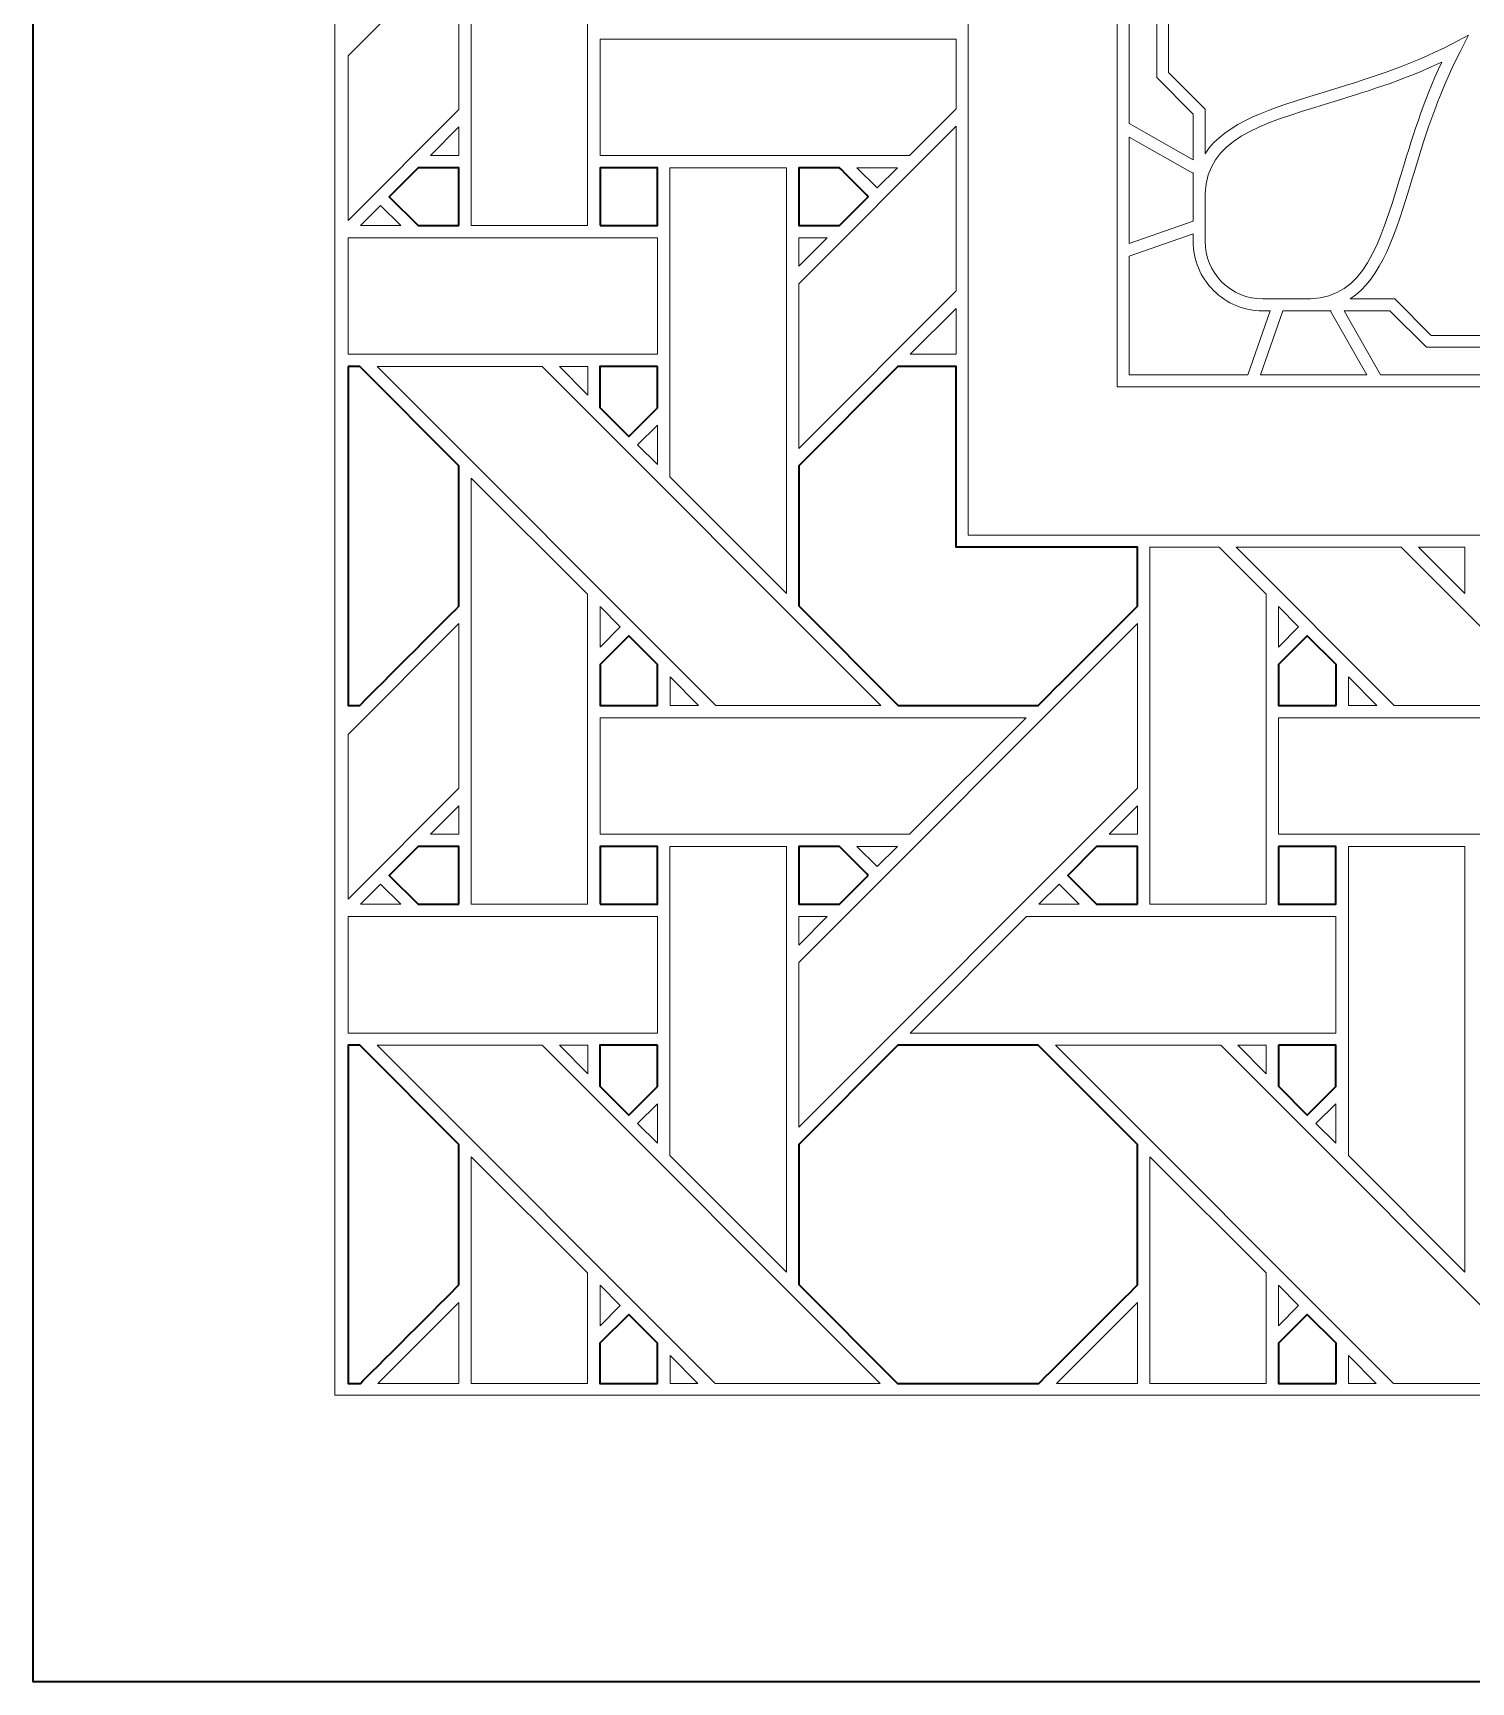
# Model space of a CAD drawing. Header units: inches. Extents: x 5.4 to 19.4, y 5.6 to 22.8.
# Drawn here: x 5.383 to 7.394, y 5.595 to 7.9 of the extents above; entities that cross this region are included whole.
import ezdxf

# ---------------------------------------------------------------- set-up
doc = ezdxf.new("R2010")
doc.units = ezdxf.units.IN
doc.header["$MEASUREMENT"] = 0
doc.layers.add('Design', color=7, linetype='Continuous', lineweight=0)

msp = doc.modelspace()

# ---------------------------------------------------------------- linework, layer by layer
at = {"layer": 'Design', "color": 1, "lineweight": 35, "true_color": 0xff0000}
for points, knots in [([(5.3829, 12.5948), (5.3829, 12.5948), (5.3829, 5.5948), (5.3829, 5.5948), (5.3829, 5.5948), (19.3829, 5.5948), (19.3829, 5.5948), (19.3829, 5.5948), (19.3829, 12.5948), (19.3829, 12.5948), (19.3829, 12.5948), (5.3829, 12.5948), (5.3829, 12.5948)], [0, 0, 0, 0, 1, 1, 1, 2, 2, 2, 3, 3, 3, 4, 4, 4, 4]), ([(5.9786, 7.6307), (5.9786, 7.6307), (5.9214, 7.6307), (5.9214, 7.6307), (5.9214, 7.6307), (5.8811, 7.6711), (5.8811, 7.6711), (5.8811, 7.6711), (5.9215, 7.7115), (5.9215, 7.7115), (5.9215, 7.7115), (5.9786, 7.7115), (5.9786, 7.7115), (5.9786, 7.7115), (5.9786, 7.6307), (5.9786, 7.6307)], [0, 0, 0, 0, 1, 1, 1, 2, 2, 2, 3, 3, 3, 4, 4, 4, 5, 5, 5, 5]), ([(6.1758, 7.6307), (6.1758, 7.6307), (6.1758, 7.7115), (6.1758, 7.7115), (6.1758, 7.7115), (6.256, 7.7115), (6.256, 7.7115), (6.256, 7.7115), (6.256, 7.6307), (6.256, 7.6307), (6.256, 7.6307), (6.1758, 7.6307), (6.1758, 7.6307)], [0, 0, 0, 0, 1, 1, 1, 2, 2, 2, 3, 3, 3, 4, 4, 4, 4]), ([(6.5107, 7.7115), (6.5158, 7.7064), (6.5466, 7.6756), (6.551, 7.6711), (6.551, 7.6711), (6.5106, 7.6307), (6.5106, 7.6307), (6.5106, 7.6307), (6.4536, 7.6307), (6.4536, 7.6307), (6.4536, 7.6307), (6.4536, 7.7115), (6.4536, 7.7115), (6.4536, 7.7115), (6.5107, 7.7115), (6.5107, 7.7115)], [0, 0, 0, 0, 1, 1, 1, 2, 2, 2, 3, 3, 3, 4, 4, 4, 5, 5, 5, 5]), ([(5.8236, 7.4336), (5.8236, 7.4336), (5.8398, 7.4336), (5.8398, 7.4336), (5.8398, 7.4336), (5.9785, 7.2949), (5.9785, 7.2949), (5.9785, 7.2949), (5.9785, 7.0987), (5.9785, 7.0987), (5.9607, 7.0807), (5.8488, 6.969), (5.8398, 6.96), (5.8398, 6.96), (5.8236, 6.96), (5.8236, 6.96), (5.8236, 6.96), (5.8236, 7.4336), (5.8236, 7.4336)], [0, 0, 0, 0, 1, 1, 1, 2, 2, 2, 3, 3, 3, 4, 4, 4, 5, 5, 5, 6, 6, 6, 6]), ([(6.256, 7.4336), (6.256, 7.4336), (6.256, 7.376), (6.256, 7.376), (6.256, 7.376), (6.2161, 7.3361), (6.2161, 7.3361), (6.2161, 7.3361), (6.1757, 7.3764), (6.1757, 7.3764), (6.1757, 7.3764), (6.1757, 7.4336), (6.1757, 7.4336), (6.1757, 7.4336), (6.256, 7.4336), (6.256, 7.4336)], [0, 0, 0, 0, 1, 1, 1, 2, 2, 2, 3, 3, 3, 4, 4, 4, 5, 5, 5, 5]), ([(6.4536, 7.0992), (6.4536, 7.0992), (6.4536, 7.2949), (6.4536, 7.2949), (6.4536, 7.2949), (6.5923, 7.4336), (6.5923, 7.4336), (6.5923, 7.4336), (6.6738, 7.4336), (6.6738, 7.4336), (6.6738, 7.4336), (6.6738, 7.1811), (6.6738, 7.1811), (6.6738, 7.1811), (6.9273, 7.1811), (6.9273, 7.1811), (6.9273, 7.1811), (6.9273, 7.0987), (6.9273, 7.0987), (6.9095, 7.0807), (6.7976, 6.969), (6.7886, 6.96), (6.7886, 6.96), (6.5929, 6.96), (6.5929, 6.96), (6.5929, 6.96), (6.4536, 7.0992), (6.4536, 7.0992)], [0, 0, 0, 0, 1, 1, 1, 2, 2, 2, 3, 3, 3, 4, 4, 4, 5, 5, 5, 6, 6, 6, 7, 7, 7, 8, 8, 8, 9, 9, 9, 9]), ([(6.2564, 6.9597), (6.2564, 6.9597), (6.1758, 6.9597), (6.1758, 6.9597), (6.1758, 6.9597), (6.1758, 7.017), (6.1758, 7.017), (6.1758, 7.017), (6.216, 7.0574), (6.216, 7.0574), (6.216, 7.0574), (6.2564, 7.017), (6.2564, 7.017), (6.2564, 7.017), (6.2564, 6.9597), (6.2564, 6.9597)], [0, 0, 0, 0, 1, 1, 1, 2, 2, 2, 3, 3, 3, 4, 4, 4, 5, 5, 5, 5]), ([(7.2051, 6.9597), (7.2051, 6.9597), (7.1245, 6.9597), (7.1245, 6.9597), (7.1245, 6.9597), (7.1245, 7.017), (7.1245, 7.017), (7.1245, 7.017), (7.1648, 7.0574), (7.1648, 7.0574), (7.1648, 7.0574), (7.2051, 7.017), (7.2051, 7.017), (7.2051, 7.017), (7.2051, 6.9597), (7.2051, 6.9597)], [0, 0, 0, 0, 1, 1, 1, 2, 2, 2, 3, 3, 3, 4, 4, 4, 5, 5, 5, 5]), ([(5.9786, 6.682), (5.9786, 6.682), (5.9214, 6.682), (5.9214, 6.682), (5.9214, 6.682), (5.881, 6.7223), (5.881, 6.7223), (5.881, 6.7223), (5.9215, 6.7628), (5.9215, 6.7628), (5.9215, 6.7628), (5.9786, 6.7628), (5.9786, 6.7628), (5.9786, 6.7628), (5.9786, 6.682), (5.9786, 6.682)], [0, 0, 0, 0, 1, 1, 1, 2, 2, 2, 3, 3, 3, 4, 4, 4, 5, 5, 5, 5]), ([(6.1758, 6.682), (6.1758, 6.682), (6.1758, 6.7627), (6.1758, 6.7627), (6.1758, 6.7627), (6.256, 6.7627), (6.256, 6.7627), (6.256, 6.7627), (6.256, 6.682), (6.256, 6.682), (6.256, 6.682), (6.1758, 6.682), (6.1758, 6.682)], [0, 0, 0, 0, 1, 1, 1, 2, 2, 2, 3, 3, 3, 4, 4, 4, 4]), ([(6.551, 6.7224), (6.551, 6.7224), (6.5106, 6.682), (6.5106, 6.682), (6.5106, 6.682), (6.4536, 6.682), (6.4536, 6.682), (6.4536, 6.682), (6.4536, 6.7627), (6.4536, 6.7627), (6.4536, 6.7627), (6.5107, 6.7627), (6.5107, 6.7627), (6.5158, 6.7576), (6.5466, 6.7268), (6.551, 6.7224)], [0, 0, 0, 0, 1, 1, 1, 2, 2, 2, 3, 3, 3, 4, 4, 4, 5, 5, 5, 5]), ([(6.9273, 6.682), (6.9273, 6.682), (6.8702, 6.682), (6.8702, 6.682), (6.8702, 6.682), (6.8298, 6.7223), (6.8298, 6.7223), (6.8298, 6.7223), (6.8702, 6.7628), (6.8702, 6.7628), (6.8702, 6.7628), (6.9273, 6.7628), (6.9273, 6.7628), (6.9273, 6.7628), (6.9273, 6.682), (6.9273, 6.682)], [0, 0, 0, 0, 1, 1, 1, 2, 2, 2, 3, 3, 3, 4, 4, 4, 5, 5, 5, 5]), ([(7.1245, 6.7627), (7.1245, 6.7627), (7.2047, 6.7627), (7.2047, 6.7627), (7.2047, 6.7627), (7.2047, 6.682), (7.2047, 6.682), (7.2047, 6.682), (7.1245, 6.682), (7.1245, 6.682), (7.1245, 6.682), (7.1245, 6.7627), (7.1245, 6.7627)], [0, 0, 0, 0, 1, 1, 1, 2, 2, 2, 3, 3, 3, 4, 4, 4, 4]), ([(5.9785, 6.1499), (5.9611, 6.1324), (5.8538, 6.0253), (5.8408, 6.0122), (5.8408, 6.0122), (5.8236, 6.0122), (5.8236, 6.0122), (5.8236, 6.0122), (5.8236, 6.4849), (5.8236, 6.4849), (5.8236, 6.4849), (5.8398, 6.4849), (5.8398, 6.4849), (5.8398, 6.4849), (5.9785, 6.3462), (5.9785, 6.3462), (5.9785, 6.3462), (5.9785, 6.1499), (5.9785, 6.1499)], [0, 0, 0, 0, 1, 1, 1, 2, 2, 2, 3, 3, 3, 4, 4, 4, 5, 5, 5, 6, 6, 6, 6]), ([(6.256, 6.4849), (6.256, 6.4849), (6.256, 6.4273), (6.256, 6.4273), (6.256, 6.4273), (6.216, 6.3873), (6.216, 6.3873), (6.216, 6.3873), (6.1757, 6.4277), (6.1757, 6.4277), (6.1757, 6.4277), (6.1757, 6.4849), (6.1757, 6.4849), (6.1757, 6.4849), (6.256, 6.4849), (6.256, 6.4849)], [0, 0, 0, 0, 1, 1, 1, 2, 2, 2, 3, 3, 3, 4, 4, 4, 5, 5, 5, 5]), ([(6.9273, 6.1499), (6.9099, 6.1324), (6.8026, 6.0253), (6.7895, 6.0122), (6.7895, 6.0122), (6.5919, 6.0122), (6.5919, 6.0122), (6.5919, 6.0122), (6.4536, 6.1505), (6.4536, 6.1505), (6.4536, 6.1505), (6.4536, 6.3462), (6.4536, 6.3462), (6.4536, 6.3462), (6.5923, 6.4849), (6.5923, 6.4849), (6.5923, 6.4849), (6.7885, 6.4849), (6.7885, 6.4849), (6.7885, 6.4849), (6.9273, 6.3462), (6.9273, 6.3462), (6.9273, 6.3462), (6.9273, 6.1499), (6.9273, 6.1499)], [0, 0, 0, 0, 1, 1, 1, 2, 2, 2, 3, 3, 3, 4, 4, 4, 5, 5, 5, 6, 6, 6, 7, 7, 7, 8, 8, 8, 8]), ([(7.1245, 6.4849), (7.1245, 6.4849), (7.2047, 6.4849), (7.2047, 6.4849), (7.2047, 6.4849), (7.2047, 6.4273), (7.2047, 6.4273), (7.2047, 6.4273), (7.1648, 6.3873), (7.1648, 6.3873), (7.1648, 6.3873), (7.1245, 6.4277), (7.1245, 6.4277), (7.1245, 6.4277), (7.1245, 6.4849), (7.1245, 6.4849)], [0, 0, 0, 0, 1, 1, 1, 2, 2, 2, 3, 3, 3, 4, 4, 4, 5, 5, 5, 5]), ([(6.2564, 6.0122), (6.2564, 6.0122), (6.1757, 6.0122), (6.1757, 6.0122), (6.1757, 6.0122), (6.1757, 6.0683), (6.1757, 6.0683), (6.1757, 6.0683), (6.216, 6.1086), (6.216, 6.1086), (6.216, 6.1086), (6.2564, 6.0683), (6.2564, 6.0683), (6.2564, 6.0683), (6.2564, 6.0122), (6.2564, 6.0122)], [0, 0, 0, 0, 1, 1, 1, 2, 2, 2, 3, 3, 3, 4, 4, 4, 5, 5, 5, 5]), ([(7.2051, 6.0122), (7.2051, 6.0122), (7.1245, 6.0122), (7.1245, 6.0122), (7.1245, 6.0122), (7.1245, 6.0683), (7.1245, 6.0683), (7.1245, 6.0683), (7.1648, 6.1086), (7.1648, 6.1086), (7.1648, 6.1086), (7.2051, 6.0683), (7.2051, 6.0683), (7.2051, 6.0683), (7.2051, 6.0122), (7.2051, 6.0122)], [0, 0, 0, 0, 1, 1, 1, 2, 2, 2, 3, 3, 3, 4, 4, 4, 5, 5, 5, 5])]:
    msp.add_open_spline(points, degree=3, knots=knots, dxfattribs=at)
at = {"layer": 'Design'}
for points, knots in [([(5.8048, 12.1938), (5.8048, 12.1938), (5.8048, 5.9957), (5.8048, 5.9957), (5.8048, 5.9957), (18.9609, 5.9957), (18.9609, 5.9957), (18.9609, 5.9957), (18.9609, 12.1938), (18.9609, 12.1938), (18.9609, 12.1938), (5.8048, 12.1938), (5.8048, 12.1938)], [0, 0, 0, 0, 1, 1, 1, 2, 2, 2, 3, 3, 3, 4, 4, 4, 4]), ([(6.6905, 7.1978), (6.6905, 7.1978), (6.6905, 10.9917), (6.6905, 10.9917), (6.6905, 10.9917), (18.0752, 10.9917), (18.0752, 10.9917), (18.0752, 10.9917), (18.0752, 7.1978), (18.0752, 7.1978), (18.0752, 7.1978), (6.6905, 7.1978), (6.6905, 7.1978)], [0, 0, 0, 0, 1, 1, 1, 2, 2, 2, 3, 3, 3, 4, 4, 4, 4]), ([(8.4806, 7.4221), (8.4806, 7.4221), (7.267, 7.4221), (7.267, 7.4221), (7.267, 7.4221), (7.2163, 7.5115), (7.2163, 7.5115), (7.2163, 7.5115), (7.2803, 7.5115), (7.2803, 7.5115), (7.2803, 7.5115), (7.3313, 7.4606), (7.3313, 7.4606), (7.3313, 7.4606), (8.3845, 7.4606), (8.3845, 7.4606), (8.3891, 7.4606), (8.3928, 7.4643), (8.3928, 7.4689), (8.3928, 7.4735), (8.3891, 7.4772), (8.3845, 7.4772), (8.3845, 7.4772), (7.9965, 7.4772), (7.9965, 7.4772), (7.8204, 7.4804), (7.7317, 7.5281), (7.6834, 7.6436), (7.6816, 7.6495), (7.6792, 7.6554), (7.6764, 7.6611), (7.6763, 7.6614), (7.6762, 7.6616), (7.6761, 7.6619), (7.6758, 7.6628), (7.6752, 7.6636), (7.6746, 7.6644), (7.6702, 7.6728), (7.6649, 7.681), (7.6582, 7.6888), (7.6278, 7.7243), (7.5889, 7.7365), (7.5513, 7.7224), (7.5177, 7.7099), (7.4926, 7.6774), (7.4929, 7.647), (7.4931, 7.6327), (7.499, 7.6065), (7.5375, 7.593), (7.5418, 7.5914), (7.5466, 7.5937), (7.5481, 7.598), (7.5497, 7.6024), (7.5474, 7.6071), (7.5431, 7.6087), (7.5213, 7.6163), (7.5098, 7.6297), (7.5096, 7.6472), (7.5094, 7.6709), (7.5298, 7.6966), (7.5571, 7.7068), (7.5752, 7.7136), (7.6106, 7.7188), (7.6455, 7.678), (7.6519, 7.6705), (7.657, 7.6628), (7.661, 7.6548), (7.6632, 7.6488), (7.6655, 7.6432), (7.6679, 7.6375), (7.6742, 7.6157), (7.6724, 7.5928), (7.662, 7.5703), (7.636, 7.5138), (7.566, 7.4772), (7.4838, 7.4772), (7.4838, 7.4772), (7.3382, 7.4772), (7.3382, 7.4772), (7.3382, 7.4772), (7.2872, 7.5282), (7.2872, 7.5282), (7.2872, 7.5282), (7.2248, 7.5282), (7.2248, 7.5282), (7.2691, 7.557), (7.2883, 7.62), (7.311, 7.6947), (7.3276, 7.7494), (7.3465, 7.8113), (7.3785, 7.8736), (7.3785, 7.8736), (7.3903, 7.8967), (7.3903, 7.8967), (7.3903, 7.8967), (7.3672, 7.8848), (7.3672, 7.8848), (7.305, 7.8528), (7.2431, 7.8339), (7.1884, 7.8173), (7.1137, 7.7946), (7.0507, 7.7754), (7.0219, 7.7312), (7.0219, 7.7312), (7.0219, 7.7935), (7.0219, 7.7935), (7.0219, 7.7935), (6.9709, 7.8445), (6.9709, 7.8445), (6.9709, 7.8445), (6.9709, 7.9901), (6.9709, 7.9901), (6.9709, 8.0723), (7.0075, 8.1423), (7.0641, 8.1683), (7.0866, 8.1787), (7.1096, 8.1805), (7.1314, 8.1741), (7.137, 8.1718), (7.1426, 8.1695), (7.1485, 8.1673), (7.1564, 8.1633), (7.1642, 8.1582), (7.1717, 8.1518), (7.2125, 8.1169), (7.2073, 8.0815), (7.2005, 8.0634), (7.1903, 8.0362), (7.1649, 8.0159), (7.1413, 8.0159), (7.1413, 8.0159), (7.1409, 8.0159), (7.1409, 8.0159), (7.1234, 8.0161), (7.11, 8.0276), (7.1024, 8.0494), (7.1008, 8.0537), (7.0961, 8.056), (7.0917, 8.0544), (7.0874, 8.0529), (7.0851, 8.0481), (7.0867, 8.0438), (7.1002, 8.0053), (7.1264, 7.9994), (7.1407, 7.9992), (7.1714, 7.999), (7.2036, 8.024), (7.2161, 8.0576), (7.2302, 8.0952), (7.218, 8.1342), (7.1825, 8.1645), (7.1747, 8.1712), (7.1664, 8.1765), (7.158, 8.181), (7.1572, 8.1816), (7.1565, 8.1821), (7.1556, 8.1824), (7.1553, 8.1825), (7.1551, 8.1826), (7.1549, 8.1827), (7.1491, 8.1855), (7.1433, 8.1879), (7.1373, 8.1897), (7.0218, 8.238), (6.9742, 8.3268), (6.9709, 8.5027), (6.9709, 8.5027), (6.9709, 8.8908), (6.9709, 8.8908), (6.9709, 8.8954), (6.9672, 8.8991), (6.9626, 8.8991), (6.958, 8.8991), (6.9543, 8.8954), (6.9543, 8.8908), (6.9543, 8.8908), (6.9543, 7.8376), (6.9543, 7.8376), (6.9543, 7.8376), (7.0052, 7.7866), (7.0052, 7.7866), (7.0052, 7.7866), (7.0052, 7.7226), (7.0052, 7.7226), (7.0052, 7.7226), (6.9158, 7.7733), (6.9158, 7.7733), (6.9158, 7.7733), (6.9158, 8.9869), (6.9158, 8.9869), (6.9158, 8.9915), (6.912, 8.9952), (6.9074, 8.9952), (6.9028, 8.9952), (6.8991, 8.9915), (6.8991, 8.9869), (6.8991, 8.9869), (6.8991, 7.4054), (6.8991, 7.4054), (6.8991, 7.4054), (8.4806, 7.4054), (8.4806, 7.4054), (8.4852, 7.4054), (8.4889, 7.4091), (8.4889, 7.4137), (8.4889, 7.4183), (8.4852, 7.4221), (8.4806, 7.4221)], [0, 0, 0, 0, 1, 1, 1, 2, 2, 2, 3, 3, 3, 4, 4, 4, 5, 5, 5, 6, 6, 6, 7, 7, 7, 8, 8, 8, 9, 9, 9, 10, 10, 10, 11, 11, 11, 12, 12, 12, 13, 13, 13, 14, 14, 14, 15, 15, 15, 16, 16, 16, 17, 17, 17, 18, 18, 18, 19, 19, 19, 20, 20, 20, 21, 21, 21, 22, 22, 22, 23, 23, 23, 24, 24, 24, 25, 25, 25, 26, 26, 26, 27, 27, 27, 28, 28, 28, 29, 29, 29, 30, 30, 30, 31, 31, 31, 32, 32, 32, 33, 33, 33, 34, 34, 34, 35, 35, 35, 36, 36, 36, 37, 37, 37, 38, 38, 38, 39, 39, 39, 40, 40, 40, 41, 41, 41, 42, 42, 42, 43, 43, 43, 44, 44, 44, 45, 45, 45, 46, 46, 46, 47, 47, 47, 48, 48, 48, 49, 49, 49, 50, 50, 50, 51, 51, 51, 52, 52, 52, 53, 53, 53, 54, 54, 54, 55, 55, 55, 56, 56, 56, 57, 57, 57, 58, 58, 58, 59, 59, 59, 60, 60, 60, 61, 61, 61, 62, 62, 62, 63, 63, 63, 64, 64, 64, 65, 65, 65, 66, 66, 66, 67, 67, 67, 68, 68, 68, 69, 69, 69, 69]), ([(6.1585, 8.0644), (6.1585, 8.0644), (6.1585, 7.6307), (6.1585, 7.6307), (6.1585, 7.6307), (5.9957, 7.6307), (5.9957, 7.6307), (5.9957, 7.6307), (5.9957, 8.2265), (5.9957, 8.2265), (5.9957, 8.2265), (6.1585, 8.0644), (6.1585, 8.0644)], [0, 0, 0, 0, 1, 1, 1, 2, 2, 2, 3, 3, 3, 4, 4, 4, 4]), ([(5.8236, 7.868), (5.8236, 7.868), (5.9786, 8.023), (5.9786, 8.023), (5.9786, 8.023), (5.9786, 7.7929), (5.9786, 7.7929), (5.9786, 7.7929), (5.8236, 7.638), (5.8236, 7.638), (5.8236, 7.638), (5.8236, 7.868), (5.8236, 7.868)], [0, 0, 0, 0, 1, 1, 1, 2, 2, 2, 3, 3, 3, 4, 4, 4, 4]), ([(6.1758, 7.7288), (6.1758, 7.7288), (6.1758, 7.8915), (6.1758, 7.8915), (6.1758, 7.8915), (6.6738, 7.8915), (6.6738, 7.8915), (6.6738, 7.8915), (6.6738, 7.7938), (6.6738, 7.7938), (6.6738, 7.7938), (6.6088, 7.7288), (6.6088, 7.7288), (6.6088, 7.7288), (6.1758, 7.7288), (6.1758, 7.7288)], [0, 0, 0, 0, 1, 1, 1, 2, 2, 2, 3, 3, 3, 4, 4, 4, 5, 5, 5, 5]), ([(7.0219, 7.6759), (7.0256, 7.7504), (7.0959, 7.7718), (7.1933, 7.8014), (7.2422, 7.8163), (7.2969, 7.8329), (7.3528, 7.8591), (7.3266, 7.8032), (7.31, 7.7485), (7.2951, 7.6996), (7.2654, 7.6022), (7.244, 7.5318), (7.1695, 7.5282), (7.1695, 7.5282), (7.1025, 7.5282), (7.1025, 7.5282), (7.081, 7.5282), (7.0607, 7.5366), (7.0455, 7.5518), (7.0303, 7.567), (7.0219, 7.5872), (7.0219, 7.6088), (7.0219, 7.6088), (7.0219, 7.6759), (7.0219, 7.6759)], [0, 0, 0, 0, 1, 1, 1, 2, 2, 2, 3, 3, 3, 4, 4, 4, 5, 5, 5, 6, 6, 6, 7, 7, 7, 8, 8, 8, 8]), ([(5.9389, 7.7288), (5.9389, 7.7288), (5.9786, 7.7686), (5.9786, 7.7686), (5.9786, 7.7686), (5.9786, 7.7288), (5.9786, 7.7288), (5.9786, 7.7288), (5.9389, 7.7288), (5.9389, 7.7288)], [0, 0, 0, 0, 1, 1, 1, 2, 2, 2, 3, 3, 3, 3]), ([(6.4537, 7.3193), (6.4537, 7.3193), (6.4537, 7.5494), (6.4537, 7.5494), (6.4537, 7.5494), (6.6738, 7.7695), (6.6738, 7.7695), (6.6738, 7.7695), (6.6738, 7.5394), (6.6738, 7.5394), (6.6738, 7.5394), (6.4537, 7.3193), (6.4537, 7.3193)], [0, 0, 0, 0, 1, 1, 1, 2, 2, 2, 3, 3, 3, 4, 4, 4, 4]), ([(6.9158, 7.7542), (6.9158, 7.7542), (7.0047, 7.7038), (7.0047, 7.7038), (7.0047, 7.7038), (7.0052, 7.7047), (7.0052, 7.7047), (7.0052, 7.7047), (7.0052, 7.6367), (7.0052, 7.6367), (7.0052, 7.6367), (6.9158, 7.6056), (6.9158, 7.6056), (6.9158, 7.6056), (6.9158, 7.7542), (6.9158, 7.7542)], [0, 0, 0, 0, 1, 1, 1, 2, 2, 2, 3, 3, 3, 4, 4, 4, 5, 5, 5, 5]), ([(5.8811, 7.6711), (5.8811, 7.6711), (5.9215, 7.7115), (5.9215, 7.7115), (5.9215, 7.7115), (5.9786, 7.7115), (5.9786, 7.7115), (5.9786, 7.7115), (5.9786, 7.6307), (5.9786, 7.6307), (5.9786, 7.6307), (5.9214, 7.6307), (5.9214, 7.6307), (5.9214, 7.6307), (5.8811, 7.6711), (5.8811, 7.6711)], [0, 0, 0, 0, 1, 1, 1, 2, 2, 2, 3, 3, 3, 4, 4, 4, 5, 5, 5, 5]), ([(6.1758, 7.7115), (6.1758, 7.7115), (6.256, 7.7115), (6.256, 7.7115), (6.256, 7.7115), (6.256, 7.6307), (6.256, 7.6307), (6.256, 7.6307), (6.1758, 7.6307), (6.1758, 7.6307), (6.1758, 7.6307), (6.1758, 7.7115), (6.1758, 7.7115)], [0, 0, 0, 0, 1, 1, 1, 2, 2, 2, 3, 3, 3, 4, 4, 4, 4]), ([(6.2736, 7.7115), (6.2736, 7.7115), (6.4365, 7.7115), (6.4365, 7.7115), (6.4365, 7.7115), (6.4365, 7.1164), (6.4365, 7.1164), (6.4365, 7.1164), (6.2736, 7.2793), (6.2736, 7.2793), (6.2736, 7.2793), (6.2736, 7.7115), (6.2736, 7.7115)], [0, 0, 0, 0, 1, 1, 1, 2, 2, 2, 3, 3, 3, 4, 4, 4, 4]), ([(6.551, 7.6711), (6.551, 7.6711), (6.5106, 7.6307), (6.5106, 7.6307), (6.5106, 7.6307), (6.4536, 7.6307), (6.4536, 7.6307), (6.4536, 7.6307), (6.4536, 7.7115), (6.4536, 7.7115), (6.4536, 7.7115), (6.5107, 7.7115), (6.5107, 7.7115), (6.5159, 7.7063), (6.5467, 7.6754), (6.551, 7.6711)], [0, 0, 0, 0, 1, 1, 1, 2, 2, 2, 3, 3, 3, 4, 4, 4, 5, 5, 5, 5]), ([(6.5633, 7.6833), (6.5633, 7.6833), (6.5351, 7.7115), (6.5351, 7.7115), (6.5351, 7.7115), (6.5916, 7.7115), (6.5916, 7.7115), (6.5916, 7.7115), (6.5633, 7.6833), (6.5633, 7.6833)], [0, 0, 0, 0, 1, 1, 1, 2, 2, 2, 3, 3, 3, 3]), ([(5.8973, 7.6307), (5.8973, 7.6307), (5.8408, 7.6307), (5.8408, 7.6307), (5.8408, 7.6307), (5.869, 7.659), (5.869, 7.659), (5.869, 7.659), (5.8973, 7.6307), (5.8973, 7.6307)], [0, 0, 0, 0, 1, 1, 1, 2, 2, 2, 3, 3, 3, 3]), ([(5.8236, 7.6136), (5.8236, 7.6136), (6.2561, 7.6136), (6.2561, 7.6136), (6.2561, 7.6136), (6.2561, 7.4508), (6.2561, 7.4508), (6.2561, 7.4508), (5.8236, 7.4508), (5.8236, 7.4508), (5.8236, 7.4508), (5.8236, 7.6136), (5.8236, 7.6136)], [0, 0, 0, 0, 1, 1, 1, 2, 2, 2, 3, 3, 3, 4, 4, 4, 4]), ([(6.4537, 7.5738), (6.4537, 7.5738), (6.4537, 7.6136), (6.4537, 7.6136), (6.4537, 7.6136), (6.4935, 7.6136), (6.4935, 7.6136), (6.4935, 7.6136), (6.4537, 7.5738), (6.4537, 7.5738)], [0, 0, 0, 0, 1, 1, 1, 2, 2, 2, 3, 3, 3, 3]), ([(6.9158, 7.4221), (6.9158, 7.4221), (6.9158, 7.588), (6.9158, 7.588), (6.9158, 7.588), (7.0052, 7.619), (7.0052, 7.619), (7.0052, 7.619), (7.0052, 7.6088), (7.0052, 7.6088), (7.0052, 7.5828), (7.0153, 7.5584), (7.0337, 7.54), (7.0521, 7.5216), (7.0765, 7.5115), (7.1025, 7.5115), (7.1025, 7.5115), (7.1127, 7.5115), (7.1127, 7.5115), (7.1127, 7.5115), (7.0817, 7.4221), (7.0817, 7.4221), (7.0817, 7.4221), (6.9158, 7.4221), (6.9158, 7.4221)], [0, 0, 0, 0, 1, 1, 1, 2, 2, 2, 3, 3, 3, 4, 4, 4, 5, 5, 5, 6, 6, 6, 7, 7, 7, 8, 8, 8, 8]), ([(6.6738, 7.515), (6.6738, 7.515), (6.6738, 7.4508), (6.6738, 7.4508), (6.6738, 7.4508), (6.6095, 7.4508), (6.6095, 7.4508), (6.6095, 7.4508), (6.6738, 7.515), (6.6738, 7.515)], [0, 0, 0, 0, 1, 1, 1, 2, 2, 2, 3, 3, 3, 3]), ([(7.0993, 7.4221), (7.0993, 7.4221), (7.1304, 7.5115), (7.1304, 7.5115), (7.1304, 7.5115), (7.1984, 7.5115), (7.1984, 7.5115), (7.1984, 7.5115), (7.1975, 7.511), (7.1975, 7.511), (7.1975, 7.511), (7.2479, 7.4221), (7.2479, 7.4221), (7.2479, 7.4221), (7.0993, 7.4221), (7.0993, 7.4221)], [0, 0, 0, 0, 1, 1, 1, 2, 2, 2, 3, 3, 3, 4, 4, 4, 5, 5, 5, 5]), ([(5.8236, 7.4336), (5.8236, 7.4336), (5.8398, 7.4336), (5.8398, 7.4336), (5.8398, 7.4336), (5.9785, 7.2949), (5.9785, 7.2949), (5.9785, 7.2949), (5.9785, 7.0987), (5.9785, 7.0987), (5.9603, 7.0803), (5.8485, 6.9687), (5.8398, 6.96), (5.8398, 6.96), (5.8236, 6.96), (5.8236, 6.96), (5.8236, 6.96), (5.8236, 7.4336), (5.8236, 7.4336)], [0, 0, 0, 0, 1, 1, 1, 2, 2, 2, 3, 3, 3, 4, 4, 4, 5, 5, 5, 6, 6, 6, 6]), ([(5.8641, 7.4336), (5.8641, 7.4336), (6.095, 7.4336), (6.095, 7.4336), (6.095, 7.4336), (6.5687, 6.96), (6.5687, 6.96), (6.5687, 6.96), (6.3376, 6.96), (6.3376, 6.96), (6.3376, 6.96), (5.8641, 7.4336), (5.8641, 7.4336)], [0, 0, 0, 0, 1, 1, 1, 2, 2, 2, 3, 3, 3, 4, 4, 4, 4]), ([(6.1192, 7.4336), (6.1192, 7.4336), (6.1586, 7.4336), (6.1586, 7.4336), (6.1586, 7.4336), (6.1586, 7.3938), (6.1586, 7.3938), (6.1586, 7.3938), (6.1192, 7.4336), (6.1192, 7.4336)], [0, 0, 0, 0, 1, 1, 1, 2, 2, 2, 3, 3, 3, 3]), ([(6.256, 7.376), (6.256, 7.376), (6.2161, 7.3361), (6.2161, 7.3361), (6.2161, 7.3361), (6.1757, 7.3764), (6.1757, 7.3764), (6.1757, 7.3764), (6.1757, 7.4336), (6.1757, 7.4336), (6.1757, 7.4336), (6.256, 7.4336), (6.256, 7.4336), (6.256, 7.4336), (6.256, 7.376), (6.256, 7.376)], [0, 0, 0, 0, 1, 1, 1, 2, 2, 2, 3, 3, 3, 4, 4, 4, 5, 5, 5, 5]), ([(6.5923, 7.4336), (6.5923, 7.4336), (6.6738, 7.4336), (6.6738, 7.4336), (6.6738, 7.4336), (6.6738, 7.1811), (6.6738, 7.1811), (6.6738, 7.1811), (6.9273, 7.1811), (6.9273, 7.1811), (6.9273, 7.1811), (6.9273, 7.0987), (6.9273, 7.0987), (6.9095, 7.0808), (6.7976, 6.969), (6.7886, 6.96), (6.7886, 6.96), (6.5929, 6.96), (6.5929, 6.96), (6.5929, 6.96), (6.4536, 7.0992), (6.4536, 7.0992), (6.4536, 7.0992), (6.4536, 7.2949), (6.4536, 7.2949), (6.4536, 7.2949), (6.5923, 7.4336), (6.5923, 7.4336)], [0, 0, 0, 0, 1, 1, 1, 2, 2, 2, 3, 3, 3, 4, 4, 4, 5, 5, 5, 6, 6, 6, 7, 7, 7, 8, 8, 8, 9, 9, 9, 9]), ([(6.2561, 7.3518), (6.2561, 7.3518), (6.2561, 7.2966), (6.2561, 7.2966), (6.2561, 7.2966), (6.2283, 7.324), (6.2283, 7.324), (6.2283, 7.324), (6.2561, 7.3518), (6.2561, 7.3518)], [0, 0, 0, 0, 1, 1, 1, 2, 2, 2, 3, 3, 3, 3]), ([(6.1585, 7.1157), (6.1585, 7.1157), (6.1585, 6.682), (6.1585, 6.682), (6.1585, 6.682), (5.9957, 6.682), (5.9957, 6.682), (5.9957, 6.682), (5.9957, 7.2778), (5.9957, 7.2778), (5.9957, 7.2778), (6.1585, 7.1157), (6.1585, 7.1157)], [0, 0, 0, 0, 1, 1, 1, 2, 2, 2, 3, 3, 3, 4, 4, 4, 4]), ([(7.1072, 7.1157), (7.1072, 7.1157), (7.1072, 6.682), (7.1072, 6.682), (7.1072, 6.682), (6.9445, 6.682), (6.9445, 6.682), (6.9445, 6.682), (6.9445, 7.1811), (6.9445, 7.1811), (6.9445, 7.1811), (7.0415, 7.1811), (7.0415, 7.1811), (7.0415, 7.1811), (7.1072, 7.1157), (7.1072, 7.1157)], [0, 0, 0, 0, 1, 1, 1, 2, 2, 2, 3, 3, 3, 4, 4, 4, 5, 5, 5, 5]), ([(7.0653, 7.1811), (7.0653, 7.1811), (7.2963, 7.1811), (7.2963, 7.1811), (7.2963, 7.1811), (7.5174, 6.96), (7.5174, 6.96), (7.5174, 6.96), (7.2864, 6.96), (7.2864, 6.96), (7.2864, 6.96), (7.0653, 7.1811), (7.0653, 7.1811)], [0, 0, 0, 0, 1, 1, 1, 2, 2, 2, 3, 3, 3, 4, 4, 4, 4]), ([(7.3205, 7.1811), (7.3205, 7.1811), (7.3853, 7.1811), (7.3853, 7.1811), (7.3853, 7.1811), (7.3853, 7.1164), (7.3853, 7.1164), (7.3853, 7.1164), (7.3205, 7.1811), (7.3205, 7.1811)], [0, 0, 0, 0, 1, 1, 1, 2, 2, 2, 3, 3, 3, 3]), ([(6.204, 7.0696), (6.204, 7.0696), (6.1758, 7.0414), (6.1758, 7.0414), (6.1758, 7.0414), (6.1758, 7.0982), (6.1758, 7.0982), (6.1758, 7.0982), (6.204, 7.0696), (6.204, 7.0696)], [0, 0, 0, 0, 1, 1, 1, 2, 2, 2, 3, 3, 3, 3]), ([(7.1246, 7.0414), (7.1246, 7.0414), (7.1246, 7.0982), (7.1246, 7.0982), (7.1246, 7.0982), (7.1527, 7.0696), (7.1527, 7.0696), (7.1527, 7.0696), (7.1246, 7.0414), (7.1246, 7.0414)], [0, 0, 0, 0, 1, 1, 1, 2, 2, 2, 3, 3, 3, 3]), ([(5.8236, 6.9193), (5.8236, 6.9193), (5.9786, 7.0743), (5.9786, 7.0743), (5.9786, 7.0743), (5.9786, 6.8442), (5.9786, 6.8442), (5.9786, 6.8442), (5.8236, 6.6892), (5.8236, 6.6892), (5.8236, 6.6892), (5.8236, 6.9193), (5.8236, 6.9193)], [0, 0, 0, 0, 1, 1, 1, 2, 2, 2, 3, 3, 3, 4, 4, 4, 4]), ([(6.1758, 7.017), (6.1758, 7.017), (6.2162, 7.0574), (6.2162, 7.0574), (6.2162, 7.0574), (6.2564, 7.017), (6.2564, 7.017), (6.2564, 7.017), (6.2564, 6.9597), (6.2564, 6.9597), (6.2564, 6.9597), (6.1758, 6.9597), (6.1758, 6.9597), (6.1758, 6.9597), (6.1758, 7.017), (6.1758, 7.017)], [0, 0, 0, 0, 1, 1, 1, 2, 2, 2, 3, 3, 3, 4, 4, 4, 5, 5, 5, 5]), ([(6.4537, 6.6007), (6.4537, 6.6007), (6.9273, 7.0743), (6.9273, 7.0743), (6.9273, 7.0743), (6.9273, 6.8442), (6.9273, 6.8442), (6.9273, 6.8442), (6.4537, 6.3706), (6.4537, 6.3706), (6.4537, 6.3706), (6.4537, 6.6007), (6.4537, 6.6007)], [0, 0, 0, 0, 1, 1, 1, 2, 2, 2, 3, 3, 3, 4, 4, 4, 4]), ([(7.1648, 7.0574), (7.1648, 7.0574), (7.2051, 7.017), (7.2051, 7.017), (7.2051, 7.017), (7.2051, 6.9597), (7.2051, 6.9597), (7.2051, 6.9597), (7.1245, 6.9597), (7.1245, 6.9597), (7.1245, 6.9597), (7.1245, 7.017), (7.1245, 7.017), (7.1245, 7.017), (7.1648, 7.0574), (7.1648, 7.0574)], [0, 0, 0, 0, 1, 1, 1, 2, 2, 2, 3, 3, 3, 4, 4, 4, 5, 5, 5, 5]), ([(6.3134, 6.96), (6.3134, 6.96), (6.2737, 6.96), (6.2737, 6.96), (6.2737, 6.96), (6.2737, 6.9998), (6.2737, 6.9998), (6.2737, 6.9998), (6.3134, 6.96), (6.3134, 6.96)], [0, 0, 0, 0, 1, 1, 1, 2, 2, 2, 3, 3, 3, 3]), ([(7.2622, 6.96), (7.2622, 6.96), (7.2225, 6.96), (7.2225, 6.96), (7.2225, 6.96), (7.2225, 6.9998), (7.2225, 6.9998), (7.2225, 6.9998), (7.2622, 6.96), (7.2622, 6.96)], [0, 0, 0, 0, 1, 1, 1, 2, 2, 2, 3, 3, 3, 3]), ([(6.1758, 6.78), (6.1758, 6.78), (6.1758, 6.9427), (6.1758, 6.9427), (6.1758, 6.9427), (6.7715, 6.9427), (6.7715, 6.9427), (6.7715, 6.9427), (6.6088, 6.78), (6.6088, 6.78), (6.6088, 6.78), (6.1758, 6.78), (6.1758, 6.78)], [0, 0, 0, 0, 1, 1, 1, 2, 2, 2, 3, 3, 3, 4, 4, 4, 4]), ([(7.1246, 6.78), (7.1246, 6.78), (7.1246, 6.9427), (7.1246, 6.9427), (7.1246, 6.9427), (7.7203, 6.9427), (7.7203, 6.9427), (7.7203, 6.9427), (7.5575, 6.78), (7.5575, 6.78), (7.5575, 6.78), (7.1246, 6.78), (7.1246, 6.78)], [0, 0, 0, 0, 1, 1, 1, 2, 2, 2, 3, 3, 3, 4, 4, 4, 4]), ([(5.9388, 6.7801), (5.9388, 6.7801), (5.9786, 6.8198), (5.9786, 6.8198), (5.9786, 6.8198), (5.9786, 6.7801), (5.9786, 6.7801), (5.9786, 6.7801), (5.9388, 6.7801), (5.9388, 6.7801)], [0, 0, 0, 0, 1, 1, 1, 2, 2, 2, 3, 3, 3, 3]), ([(6.8876, 6.7801), (6.8876, 6.7801), (6.9273, 6.8198), (6.9273, 6.8198), (6.9273, 6.8198), (6.9273, 6.7801), (6.9273, 6.7801), (6.9273, 6.7801), (6.8876, 6.7801), (6.8876, 6.7801)], [0, 0, 0, 0, 1, 1, 1, 2, 2, 2, 3, 3, 3, 3]), ([(5.8811, 6.7224), (5.8811, 6.7224), (5.9215, 6.7628), (5.9215, 6.7628), (5.9215, 6.7628), (5.9786, 6.7628), (5.9786, 6.7628), (5.9786, 6.7628), (5.9786, 6.682), (5.9786, 6.682), (5.9786, 6.682), (5.9214, 6.682), (5.9214, 6.682), (5.9214, 6.682), (5.8811, 6.7224), (5.8811, 6.7224)], [0, 0, 0, 0, 1, 1, 1, 2, 2, 2, 3, 3, 3, 4, 4, 4, 5, 5, 5, 5]), ([(6.1758, 6.7627), (6.1758, 6.7627), (6.256, 6.7627), (6.256, 6.7627), (6.256, 6.7627), (6.256, 6.682), (6.256, 6.682), (6.256, 6.682), (6.1758, 6.682), (6.1758, 6.682), (6.1758, 6.682), (6.1758, 6.7627), (6.1758, 6.7627)], [0, 0, 0, 0, 1, 1, 1, 2, 2, 2, 3, 3, 3, 4, 4, 4, 4]), ([(6.4365, 6.7628), (6.4365, 6.7628), (6.4365, 6.1677), (6.4365, 6.1677), (6.4365, 6.1677), (6.2736, 6.3306), (6.2736, 6.3306), (6.2736, 6.3306), (6.2736, 6.7628), (6.2736, 6.7628), (6.2736, 6.7628), (6.4365, 6.7628), (6.4365, 6.7628)], [0, 0, 0, 0, 1, 1, 1, 2, 2, 2, 3, 3, 3, 4, 4, 4, 4]), ([(6.4536, 6.7627), (6.4536, 6.7627), (6.5107, 6.7627), (6.5107, 6.7627), (6.5159, 6.7575), (6.5467, 6.7267), (6.551, 6.7224), (6.551, 6.7224), (6.5106, 6.682), (6.5106, 6.682), (6.5106, 6.682), (6.4536, 6.682), (6.4536, 6.682), (6.4536, 6.682), (6.4536, 6.7627), (6.4536, 6.7627)], [0, 0, 0, 0, 1, 1, 1, 2, 2, 2, 3, 3, 3, 4, 4, 4, 5, 5, 5, 5]), ([(6.5916, 6.7628), (6.5916, 6.7628), (6.5633, 6.7346), (6.5633, 6.7346), (6.5633, 6.7346), (6.5351, 6.7628), (6.5351, 6.7628), (6.5351, 6.7628), (6.5916, 6.7628), (6.5916, 6.7628)], [0, 0, 0, 0, 1, 1, 1, 2, 2, 2, 3, 3, 3, 3]), ([(6.8298, 6.7223), (6.8298, 6.7223), (6.8702, 6.7628), (6.8702, 6.7628), (6.8702, 6.7628), (6.9273, 6.7628), (6.9273, 6.7628), (6.9273, 6.7628), (6.9273, 6.682), (6.9273, 6.682), (6.9273, 6.682), (6.8702, 6.682), (6.8702, 6.682), (6.8702, 6.682), (6.8298, 6.7223), (6.8298, 6.7223)], [0, 0, 0, 0, 1, 1, 1, 2, 2, 2, 3, 3, 3, 4, 4, 4, 5, 5, 5, 5]), ([(7.2047, 6.7627), (7.2047, 6.7627), (7.2047, 6.682), (7.2047, 6.682), (7.2047, 6.682), (7.1245, 6.682), (7.1245, 6.682), (7.1245, 6.682), (7.1245, 6.7627), (7.1245, 6.7627), (7.1245, 6.7627), (7.2047, 6.7627), (7.2047, 6.7627)], [0, 0, 0, 0, 1, 1, 1, 2, 2, 2, 3, 3, 3, 4, 4, 4, 4]), ([(7.3853, 6.7628), (7.3853, 6.7628), (7.3853, 6.1677), (7.3853, 6.1677), (7.3853, 6.1677), (7.2223, 6.3306), (7.2223, 6.3306), (7.2223, 6.3306), (7.2223, 6.7628), (7.2223, 6.7628), (7.2223, 6.7628), (7.3853, 6.7628), (7.3853, 6.7628)], [0, 0, 0, 0, 1, 1, 1, 2, 2, 2, 3, 3, 3, 4, 4, 4, 4]), ([(5.8973, 6.682), (5.8973, 6.682), (5.8408, 6.682), (5.8408, 6.682), (5.8408, 6.682), (5.869, 6.7102), (5.869, 6.7102), (5.869, 6.7102), (5.8973, 6.682), (5.8973, 6.682)], [0, 0, 0, 0, 1, 1, 1, 2, 2, 2, 3, 3, 3, 3]), ([(6.846, 6.682), (6.846, 6.682), (6.7895, 6.682), (6.7895, 6.682), (6.7895, 6.682), (6.8178, 6.7102), (6.8178, 6.7102), (6.8178, 6.7102), (6.846, 6.682), (6.846, 6.682)], [0, 0, 0, 0, 1, 1, 1, 2, 2, 2, 3, 3, 3, 3]), ([(5.8236, 6.6648), (5.8236, 6.6648), (6.2561, 6.6648), (6.2561, 6.6648), (6.2561, 6.6648), (6.2561, 6.502), (6.2561, 6.502), (6.2561, 6.502), (5.8236, 6.502), (5.8236, 6.502), (5.8236, 6.502), (5.8236, 6.6648), (5.8236, 6.6648)], [0, 0, 0, 0, 1, 1, 1, 2, 2, 2, 3, 3, 3, 4, 4, 4, 4]), ([(6.4935, 6.6649), (6.4935, 6.6649), (6.4537, 6.625), (6.4537, 6.625), (6.4537, 6.625), (6.4537, 6.6649), (6.4537, 6.6649), (6.4537, 6.6649), (6.4935, 6.6649), (6.4935, 6.6649)], [0, 0, 0, 0, 1, 1, 1, 2, 2, 2, 3, 3, 3, 3]), ([(6.6095, 6.502), (6.6095, 6.502), (6.7724, 6.6648), (6.7724, 6.6648), (6.7724, 6.6648), (7.2048, 6.6648), (7.2048, 6.6648), (7.2048, 6.6648), (7.2048, 6.502), (7.2048, 6.502), (7.2048, 6.502), (6.6095, 6.502), (6.6095, 6.502)], [0, 0, 0, 0, 1, 1, 1, 2, 2, 2, 3, 3, 3, 4, 4, 4, 4]), ([(5.8236, 6.0122), (5.8236, 6.0122), (5.8236, 6.4849), (5.8236, 6.4849), (5.8236, 6.4849), (5.8398, 6.4849), (5.8398, 6.4849), (5.8398, 6.4849), (5.9785, 6.3462), (5.9785, 6.3462), (5.9785, 6.3462), (5.9785, 6.1499), (5.9785, 6.1499), (5.9607, 6.132), (5.8536, 6.0251), (5.8408, 6.0122), (5.8408, 6.0122), (5.8236, 6.0122), (5.8236, 6.0122)], [0, 0, 0, 0, 1, 1, 1, 2, 2, 2, 3, 3, 3, 4, 4, 4, 5, 5, 5, 6, 6, 6, 6]), ([(6.3367, 6.0122), (6.3367, 6.0122), (5.8641, 6.4849), (5.8641, 6.4849), (5.8641, 6.4849), (6.095, 6.4849), (6.095, 6.4849), (6.095, 6.4849), (6.5677, 6.0122), (6.5677, 6.0122), (6.5677, 6.0122), (6.3367, 6.0122), (6.3367, 6.0122)], [0, 0, 0, 0, 1, 1, 1, 2, 2, 2, 3, 3, 3, 4, 4, 4, 4]), ([(6.1586, 6.4849), (6.1586, 6.4849), (6.1586, 6.4451), (6.1586, 6.4451), (6.1586, 6.4451), (6.1192, 6.4849), (6.1192, 6.4849), (6.1192, 6.4849), (6.1586, 6.4849), (6.1586, 6.4849)], [0, 0, 0, 0, 1, 1, 1, 2, 2, 2, 3, 3, 3, 3]), ([(6.2161, 6.3874), (6.2161, 6.3874), (6.1757, 6.4277), (6.1757, 6.4277), (6.1757, 6.4277), (6.1757, 6.4849), (6.1757, 6.4849), (6.1757, 6.4849), (6.256, 6.4849), (6.256, 6.4849), (6.256, 6.4849), (6.256, 6.4273), (6.256, 6.4273), (6.256, 6.4273), (6.2161, 6.3874), (6.2161, 6.3874)], [0, 0, 0, 0, 1, 1, 1, 2, 2, 2, 3, 3, 3, 4, 4, 4, 5, 5, 5, 5]), ([(6.5919, 6.0122), (6.5919, 6.0122), (6.4536, 6.1505), (6.4536, 6.1505), (6.4536, 6.1505), (6.4536, 6.3462), (6.4536, 6.3462), (6.4536, 6.3462), (6.5923, 6.4849), (6.5923, 6.4849), (6.5923, 6.4849), (6.7885, 6.4849), (6.7885, 6.4849), (6.7885, 6.4849), (6.9273, 6.3462), (6.9273, 6.3462), (6.9273, 6.3462), (6.9273, 6.1499), (6.9273, 6.1499), (6.9096, 6.1321), (6.8024, 6.0251), (6.7895, 6.0122), (6.7895, 6.0122), (6.5919, 6.0122), (6.5919, 6.0122)], [0, 0, 0, 0, 1, 1, 1, 2, 2, 2, 3, 3, 3, 4, 4, 4, 5, 5, 5, 6, 6, 6, 7, 7, 7, 8, 8, 8, 8]), ([(7.2854, 6.0122), (7.2854, 6.0122), (6.8128, 6.4849), (6.8128, 6.4849), (6.8128, 6.4849), (7.0438, 6.4849), (7.0438, 6.4849), (7.0438, 6.4849), (7.5164, 6.0122), (7.5164, 6.0122), (7.5164, 6.0122), (7.2854, 6.0122), (7.2854, 6.0122)], [0, 0, 0, 0, 1, 1, 1, 2, 2, 2, 3, 3, 3, 4, 4, 4, 4]), ([(7.1073, 6.4849), (7.1073, 6.4849), (7.1073, 6.4451), (7.1073, 6.4451), (7.1073, 6.4451), (7.0679, 6.4849), (7.0679, 6.4849), (7.0679, 6.4849), (7.1073, 6.4849), (7.1073, 6.4849)], [0, 0, 0, 0, 1, 1, 1, 2, 2, 2, 3, 3, 3, 3]), ([(7.1648, 6.3873), (7.1648, 6.3873), (7.1245, 6.4277), (7.1245, 6.4277), (7.1245, 6.4277), (7.1245, 6.4849), (7.1245, 6.4849), (7.1245, 6.4849), (7.2047, 6.4849), (7.2047, 6.4849), (7.2047, 6.4849), (7.2047, 6.4273), (7.2047, 6.4273), (7.2047, 6.4273), (7.1648, 6.3873), (7.1648, 6.3873)], [0, 0, 0, 0, 1, 1, 1, 2, 2, 2, 3, 3, 3, 4, 4, 4, 5, 5, 5, 5]), ([(6.2561, 6.4031), (6.2561, 6.4031), (6.2561, 6.3479), (6.2561, 6.3479), (6.2561, 6.3479), (6.2283, 6.3753), (6.2283, 6.3753), (6.2283, 6.3753), (6.2561, 6.4031), (6.2561, 6.4031)], [0, 0, 0, 0, 1, 1, 1, 2, 2, 2, 3, 3, 3, 3]), ([(7.2048, 6.4031), (7.2048, 6.4031), (7.2048, 6.3479), (7.2048, 6.3479), (7.2048, 6.3479), (7.177, 6.3753), (7.177, 6.3753), (7.177, 6.3753), (7.2048, 6.4031), (7.2048, 6.4031)], [0, 0, 0, 0, 1, 1, 1, 2, 2, 2, 3, 3, 3, 3]), ([(6.1585, 6.0122), (6.1585, 6.0122), (5.9957, 6.0122), (5.9957, 6.0122), (5.9957, 6.0122), (5.9957, 6.3291), (5.9957, 6.3291), (5.9957, 6.3291), (6.1585, 6.1669), (6.1585, 6.1669), (6.1585, 6.1669), (6.1585, 6.0122), (6.1585, 6.0122)], [0, 0, 0, 0, 1, 1, 1, 2, 2, 2, 3, 3, 3, 4, 4, 4, 4]), ([(7.1072, 6.0122), (7.1072, 6.0122), (6.9445, 6.0122), (6.9445, 6.0122), (6.9445, 6.0122), (6.9445, 6.3291), (6.9445, 6.3291), (6.9445, 6.3291), (7.1072, 6.1669), (7.1072, 6.1669), (7.1072, 6.1669), (7.1072, 6.0122), (7.1072, 6.0122)], [0, 0, 0, 0, 1, 1, 1, 2, 2, 2, 3, 3, 3, 4, 4, 4, 4]), ([(6.1758, 6.0927), (6.1758, 6.0927), (6.1758, 6.1495), (6.1758, 6.1495), (6.1758, 6.1495), (6.204, 6.1209), (6.204, 6.1209), (6.204, 6.1209), (6.1758, 6.0927), (6.1758, 6.0927)], [0, 0, 0, 0, 1, 1, 1, 2, 2, 2, 3, 3, 3, 3]), ([(7.1246, 6.0927), (7.1246, 6.0927), (7.1246, 6.1495), (7.1246, 6.1495), (7.1246, 6.1495), (7.1527, 6.1209), (7.1527, 6.1209), (7.1527, 6.1209), (7.1246, 6.0927), (7.1246, 6.0927)], [0, 0, 0, 0, 1, 1, 1, 2, 2, 2, 3, 3, 3, 3]), ([(5.9786, 6.0122), (5.9786, 6.0122), (5.8653, 6.0122), (5.8653, 6.0122), (5.8653, 6.0122), (5.9786, 6.1255), (5.9786, 6.1255), (5.9786, 6.1255), (5.9786, 6.0122), (5.9786, 6.0122)], [0, 0, 0, 0, 1, 1, 1, 2, 2, 2, 3, 3, 3, 3]), ([(6.9273, 6.0122), (6.9273, 6.0122), (6.814, 6.0122), (6.814, 6.0122), (6.814, 6.0122), (6.9273, 6.1255), (6.9273, 6.1255), (6.9273, 6.1255), (6.9273, 6.0122), (6.9273, 6.0122)], [0, 0, 0, 0, 1, 1, 1, 2, 2, 2, 3, 3, 3, 3]), ([(6.2564, 6.0122), (6.2564, 6.0122), (6.1757, 6.0122), (6.1757, 6.0122), (6.1757, 6.0122), (6.1757, 6.0683), (6.1757, 6.0683), (6.1757, 6.0683), (6.2162, 6.1086), (6.2162, 6.1086), (6.2162, 6.1086), (6.2564, 6.0683), (6.2564, 6.0683), (6.2564, 6.0683), (6.2564, 6.0122), (6.2564, 6.0122)], [0, 0, 0, 0, 1, 1, 1, 2, 2, 2, 3, 3, 3, 4, 4, 4, 5, 5, 5, 5]), ([(7.2051, 6.0122), (7.2051, 6.0122), (7.1245, 6.0122), (7.1245, 6.0122), (7.1245, 6.0122), (7.1245, 6.0683), (7.1245, 6.0683), (7.1245, 6.0683), (7.1648, 6.1086), (7.1648, 6.1086), (7.1648, 6.1086), (7.2051, 6.0683), (7.2051, 6.0683), (7.2051, 6.0683), (7.2051, 6.0122), (7.2051, 6.0122)], [0, 0, 0, 0, 1, 1, 1, 2, 2, 2, 3, 3, 3, 4, 4, 4, 5, 5, 5, 5]), ([(6.2737, 6.0122), (6.2737, 6.0122), (6.2737, 6.051), (6.2737, 6.051), (6.2737, 6.051), (6.3125, 6.0122), (6.3125, 6.0122), (6.3125, 6.0122), (6.2737, 6.0122), (6.2737, 6.0122)], [0, 0, 0, 0, 1, 1, 1, 2, 2, 2, 3, 3, 3, 3]), ([(7.2225, 6.0122), (7.2225, 6.0122), (7.2225, 6.051), (7.2225, 6.051), (7.2225, 6.051), (7.2612, 6.0122), (7.2612, 6.0122), (7.2612, 6.0122), (7.2225, 6.0122), (7.2225, 6.0122)], [0, 0, 0, 0, 1, 1, 1, 2, 2, 2, 3, 3, 3, 3])]:
    msp.add_open_spline(points, degree=3, knots=knots, dxfattribs=at)

doc.saveas('drawing.dxf')
